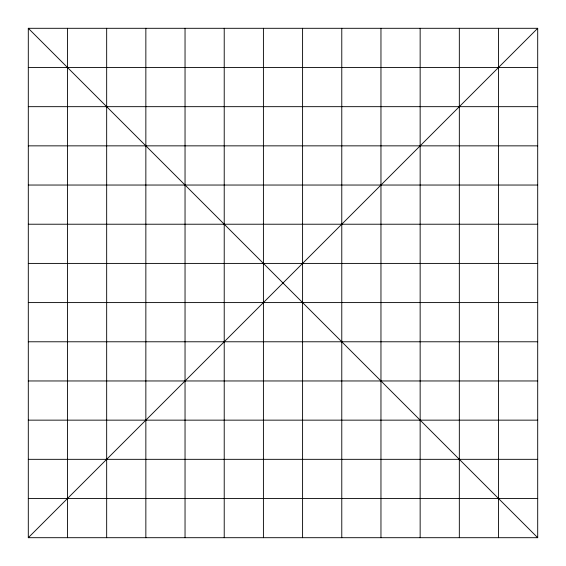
<?xml version="1.0" encoding="UTF-8"?>
<svg xmlns="http://www.w3.org/2000/svg" width="566" height="566" viewBox="0 0 566 566"><rect width="100%" height="100%" fill="white"/><g stroke="black" fill="none" stroke-linecap="round" stroke-linejoin="round"><path stroke-width="0.85" d="M28.3 537.7L537.7 28.3L28.3 28.3L28.3 537.7L537.7 537.7L537.7 28.3M28.3 67.481L537.7 67.481M28.3 106.67L537.7 106.67M28.3 145.851L537.7 145.851M28.3 185.04L537.7 185.04M28.3 224.221L537.7 224.221M28.3 263.409L537.7 263.409M28.3 302.591L537.7 302.591M28.3 341.779L537.7 341.779M28.3 380.96L537.7 380.96M28.3 420.149L537.7 420.149M28.3 459.33L537.7 459.33M28.3 498.519L537.7 498.519M28.3 28.3L537.7 537.7M498.519 28.3L498.519 537.7M459.33 28.3L459.33 537.7M420.149 28.3L420.149 537.7M380.96 28.3L380.96 537.7M341.779 28.3L341.779 537.7M302.591 28.3L302.591 537.7M263.409 28.3L263.409 537.7M224.221 28.3L224.221 537.7M185.04 28.3L185.04 537.7M145.851 28.3L145.851 537.7M106.67 28.3L106.67 537.7M67.481 28.3L67.481 537.7"/></g></svg>
